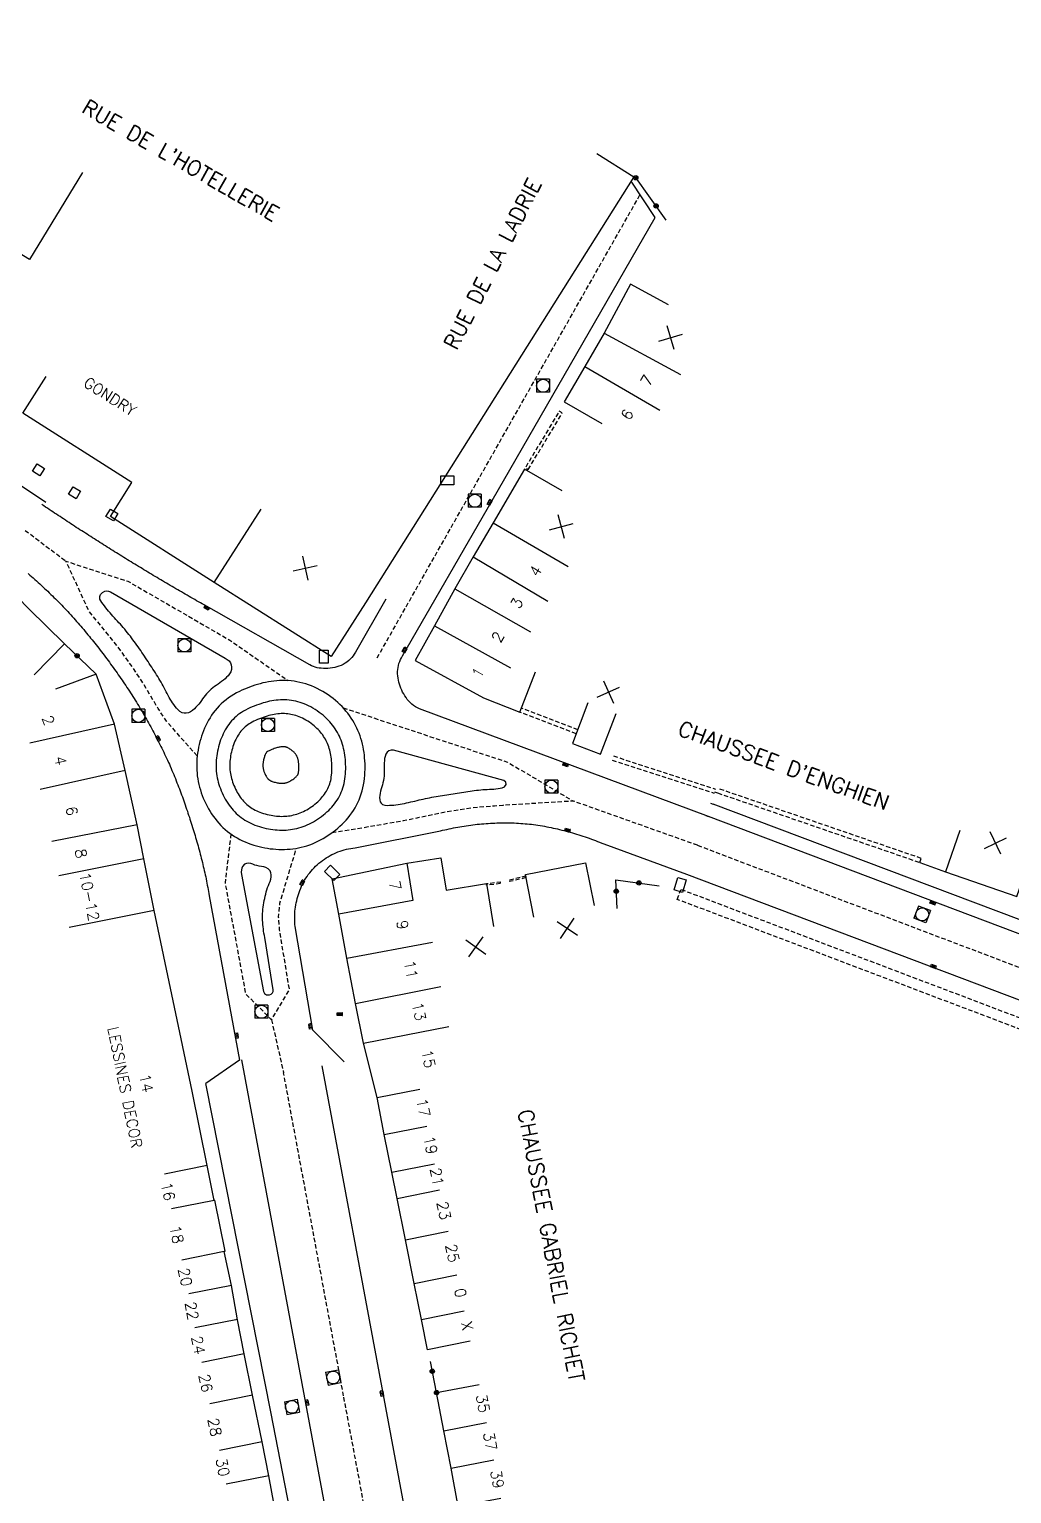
# Model space of a CAD drawing. Header units: millimetres. Extents: x 111999 to 113000, y 155000 to 156001.
# Drawn here: x 112711.2 to 112824.3, y 155450 to 155618.5 of the extents above; entities that cross this region are included whole.
import ezdxf
from ezdxf.enums import TextEntityAlignment as Align

# ---------------------------------------------------------------- set-up
doc = ezdxf.new("R2010")
doc.units = ezdxf.units.MM
doc.linetypes.add('DASHED', pattern=[0.75, 0.5, -0.25])
doc.layers.get('0').update_dxf_attribs({"linetype": 'CONTINUOUS'})
for name, color, linetype in [('W0001', 6, 'DASHED'), ('W0008', 7, 'CONTINUOUS'), ('W0100', 7, 'CONTINUOUS'), ('W0112', 1, 'DASHED'), ('W0322', 7, 'CONTINUOUS'), ('W0334', 7, 'CONTINUOUS'), ('W0400', 7, 'CONTINUOUS'), ('W0420', 7, 'CONTINUOUS'), ('W0984', 7, 'CONTINUOUS'), ('W0989', 7, 'CONTINUOUS'), ('W0991', 7, 'CONTINUOUS'), ('W1102', 7, 'CONTINUOUS'), ('W1471', 7, 'CONTINUOUS')]:
    doc.layers.add(name, color=color, linetype=linetype)
doc.styles.get("Standard").update_dxf_attribs({"font": 'romans.shx', "width": 0.85})

# ---------------------------------------------------------------- blocks, each defined once
blk = doc.blocks.new('t322o')
at = {"color": 0, "linetype": 'Continuous'}
for radius in [0.25, 0.15]:
    blk.add_circle((0, 0), radius, dxfattribs=at)
blk = doc.blocks.new('T400')
for p, q in [((-0.15, 0.3), (0.15, 0.3)), ((-0.15, -0.25), (-0.15, 0.3)), ((-0.15, 0.15), (0.15, 0.15)), ((-0.15, 0), (0.15, 0)), ((0.15, 0.3), (0.15, -0.25)), ((-0.15, -0.15), (0.15, -0.15)), ((-0.15, -0.25), (-0.15, -0.3)), ((-0.15, -0.3), (0.15, -0.3)), ((0.15, -0.3), (0.15, -0.25))]:
    blk.add_line(p, q)
blk = doc.blocks.new('T420')
for p, q in [((0.75, 0.75), (-0.75, 0.75)), ((-0.75, 0.75), (-0.75, -0.75)), ((0.75, 0.75), (0.75, -0.75)), ((0.75, -0.75), (-0.75, -0.75))]:
    blk.add_line(p, q)
blk.add_ellipse((0, 0), major_axis=(-0.53, 0.53), ratio=1, start_param=3.926991, end_param=10.210176)
blk = doc.blocks.new('t991o')
at = {"color": 0, "linetype": 'Continuous'}
for p, q in [((-1, 1), (1, -1)), ((-1, -1), (1, 1))]:
    blk.add_line(p, q, dxfattribs=at)
blk = doc.blocks.new('t112o')
at = {"color": 0, "linetype": 'Continuous'}
for p, q in [((-0.5, 0.5), (0.5, 0.5)), ((-0.5, -0.5), (-0.5, 0.5)), ((0.5, 0.5), (0.5, -0.5)), ((0.5, -0.5), (-0.5, -0.5))]:
    blk.add_line(p, q, dxfattribs=at)
blk = doc.blocks.new('T1471')
at = {"color": 0, "linetype": 'Continuous', "flags": 128}
blk.add_lwpolyline([(-0.75, -0.5), (-0.75, 0.5), (0.75, 0.5), (0.75, -0.5), (-0.75, -0.5)], dxfattribs=at)

msp = doc.modelspace()

# ---------------------------------------------------------------- linework, layer by layer
at = {"layer": 'W0001', "flags": 128}
for points in [[(112751.27, 155546.22), (112781.53, 155599.51)], [(112710.75, 155560.88), (112715.45, 155557.34)], [(112730.55, 155534.93), (112727.02, 155538.92), (112726.06, 155540.39), (112724.18, 155543.53), (112723.07, 155545.2), (112721.38, 155547.56), (112719.71, 155549.61), (112718.13, 155551.51), (112715.45, 155557.34), (112722.58, 155555.03), (112734.3, 155548.26), (112741.03, 155543.59)], [(112747.34, 155540.47), (112766.27, 155534.22), (112773.85, 155529.73)], [(112788.15, 155524.64), (112773.85, 155529.73), (112765.75, 155529.24), (112764.76, 155529.16), (112762.16, 155528.94), (112759.18, 155528.46), (112756.11, 155527.83), (112754.27, 155527.45), (112750.25, 155526.75), (112746.06, 155526.08)], [(112734.44, 155525.95), (112733.76, 155520.34), (112736.12, 155507.57), (112739.11, 155504.57), (112741.18, 155508.02), (112740.04, 155514.9), (112739.93, 155516.37), (112740.08, 155518), (112741.97, 155524.31)], [(112739.11, 155504.57), (112740.5, 155498.46)]]:
    msp.add_lwpolyline(points, dxfattribs=at)
at = {"layer": 'W0001'}
msp.add_lwpolyline([(112788.15, 155524.64), (112787.83, 155524.75)], dxfattribs=at)
for points in [[(112788.15, 155524.64), (112828.39, 155509.38, -0.080413), (112857.45, 155493.3, -0.044314), (112869.67, 155481.92, 0.016143), (112909.39, 155439.42, 0.058309), (112939.44, 155415.72), (112992.04, 155382.66, -0.025749), (113000, 155376.27, -0.067839)], [(112897.8, 155000), (112896.98, 155001.73), (112890.81, 155016.29), (112881.32, 155043.43), (112871.98, 155073.59), (112869.22, 155082.51), (112860.62, 155110.03), (112849.25, 155146.83), (112838.23, 155181.92, 0.01307), (112823.55, 155223.68, 0.011578), (112810.95, 155254.98), (112802.55, 155274.44), (112793.53, 155294.56), (112784.67, 155314.52, -0.050443), (112763.51, 155376.6), (112761.04, 155388.47), (112755.38, 155418.64), (112747.41, 155461.28), (112740.5, 155498.46)]]:
    msp.add_lwpolyline(points, format="xyb", dxfattribs=at)
at = {"layer": 'W0008'}
for points in [[(112713.12, 155564.1), (112631.88, 155618.54)], [(112789.09, 155528.06), (112789.41, 155527.94)]]:
    msp.add_lwpolyline(points, dxfattribs=at)
at = {"layer": 'W0008', "flags": 128}
for points in [[(112789.41, 155527.94), (112756.13, 155540.34), (112755.9, 155540.45), (112755.68, 155540.58), (112755.47, 155540.73), (112755.27, 155540.89), (112755.08, 155541.06), (112754.91, 155541.24), (112754.74, 155541.43), (112754.59, 155541.64), (112754.45, 155541.85), (112754.32, 155542.06), (112754.2, 155542.28), (112754.09, 155542.5), (112753.99, 155542.72), (112753.91, 155542.95), (112753.83, 155543.18), (112753.76, 155543.41), (112753.71, 155543.65), (112753.67, 155543.89), (112753.64, 155544.14), (112753.62, 155544.39), (112753.62, 155544.63), (112753.64, 155544.87), (112753.67, 155545.11), (112753.72, 155545.34), (112753.78, 155545.57), (112753.86, 155545.79), (112753.95, 155546.01), (112754.06, 155546.23), (112754.19, 155546.44), (112764.51, 155564.31), (112783.25, 155596.89), (112780.51, 155601.07)], [(112752.27, 155552.97), (112748.76, 155546.88), (112748.64, 155546.65), (112748.49, 155546.44), (112748.34, 155546.24), (112748.17, 155546.06), (112747.99, 155545.89), (112747.79, 155545.73), (112747.58, 155545.59), (112747.36, 155545.46), (112747.12, 155545.35), (112746.87, 155545.25), (112746.63, 155545.17), (112746.38, 155545.11), (112746.13, 155545.06), (112745.87, 155545.02), (112745.61, 155545), (112745.35, 155544.99), (112745.09, 155544.99), (112744.83, 155545.01), (112744.6, 155545.03), (112744.37, 155545.07), (112744.14, 155545.13), (112743.93, 155545.21), (112743.71, 155545.3), (112743.51, 155545.42), (112731.36, 155552.3), (112731.14, 155552.42), (112730.92, 155552.55), (112730.71, 155552.67), (112730.49, 155552.79), (112730.27, 155552.92), (112730.05, 155553.04), (112729.83, 155553.17), (112729.62, 155553.29), (112729.4, 155553.42), (112729.18, 155553.54), (112728.97, 155553.67), (112728.75, 155553.8), (112728.53, 155553.92), (112728.31, 155554.05), (112728.1, 155554.17), (112727.88, 155554.3), (112727.66, 155554.43), (112727.45, 155554.55), (112727.23, 155554.68), (112727.02, 155554.81), (112726.8, 155554.94), (112726.58, 155555.06), (112726.37, 155555.19), (112726.15, 155555.32), (112725.94, 155555.45), (112725.72, 155555.58), (112725.5, 155555.7), (112725.29, 155555.83), (112725.07, 155555.96), (112724.86, 155556.09), (112724.65, 155556.22), (112724.43, 155556.35), (112724.22, 155556.48), (112724.01, 155556.61), (112723.79, 155556.73), (112723.58, 155556.86), (112723.37, 155556.99), (112723.16, 155557.12), (112722.95, 155557.25), (112722.73, 155557.38), (112722.52, 155557.51), (112722.31, 155557.64), (112722.1, 155557.77), (112721.89, 155557.9), (112721.68, 155558.04), (112721.47, 155558.17), (112721.26, 155558.3), (112721.04, 155558.43), (112720.83, 155558.56), (112720.62, 155558.69), (112720.41, 155558.83), (112720.2, 155558.96), (112719.99, 155559.09), (112719.78, 155559.22), (112719.57, 155559.36), (112719.36, 155559.49), (112719.15, 155559.62), (112718.94, 155559.76), (112718.73, 155559.89), (112718.52, 155560.02), (112718.31, 155560.16), (112718.1, 155560.29), (112717.89, 155560.43), (112717.69, 155560.56), (112717.48, 155560.7), (112717.27, 155560.83), (112717.06, 155560.96), (112716.85, 155561.1), (112716.64, 155561.23), (112716.43, 155561.37), (112716.22, 155561.51), (112716.02, 155561.64), (112715.81, 155561.78), (112715.6, 155561.91), (112715.39, 155562.05), (112715.18, 155562.19), (112714.97, 155562.32), (112714.77, 155562.46), (112714.56, 155562.6), (112714.35, 155562.73), (112714.14, 155562.87), (112713.94, 155563.01), (112713.73, 155563.14), (112713.52, 155563.28), (112713.32, 155563.42), (112713.11, 155563.56), (112712.9, 155563.7), (112712.68, 155563.84)], [(112711.11, 155555.91), (112711.3, 155555.74), (112711.49, 155555.57), (112711.68, 155555.41), (112711.87, 155555.24), (112712.05, 155555.07), (112712.24, 155554.9), (112712.43, 155554.73), (112712.61, 155554.56), (112712.8, 155554.39), (112712.98, 155554.21), (112713.16, 155554.04), (112713.35, 155553.87), (112713.53, 155553.69), (112713.71, 155553.52), (112713.89, 155553.34), (112714.07, 155553.17), (112714.25, 155552.99), (112714.43, 155552.81), (112714.61, 155552.63), (112714.78, 155552.45), (112714.96, 155552.27), (112715.14, 155552.09), (112715.31, 155551.9), (112715.48, 155551.72), (112715.66, 155551.54), (112715.83, 155551.35), (112716, 155551.16), (112716.17, 155550.98), (112716.34, 155550.79), (112716.5, 155550.6), (112716.67, 155550.41), (112716.84, 155550.22), (112717, 155550.03), (112717.17, 155549.84), (112717.33, 155549.65), (112717.49, 155549.46), (112717.65, 155549.26), (112717.81, 155549.07), (112717.98, 155548.88), (112718.14, 155548.68), (112718.29, 155548.49), (112718.45, 155548.29), (112718.61, 155548.1), (112718.77, 155547.9), (112718.92, 155547.7), (112719.08, 155547.5), (112719.23, 155547.31), (112719.39, 155547.11), (112719.54, 155546.91), (112719.69, 155546.71), (112719.84, 155546.51), (112720, 155546.31), (112720.15, 155546.1), (112720.3, 155545.9), (112720.45, 155545.7), (112720.59, 155545.5), (112720.74, 155545.29), (112720.89, 155545.09), (112721.04, 155544.88), (112721.18, 155544.68), (112721.33, 155544.47), (112721.47, 155544.27), (112721.62, 155544.06), (112721.76, 155543.85), (112721.9, 155543.65), (112722.05, 155543.44), (112722.19, 155543.23), (112722.33, 155543.02), (112722.47, 155542.81), (112722.61, 155542.6), (112722.75, 155542.39), (112722.89, 155542.18), (112723.02, 155541.97), (112723.16, 155541.75), (112723.29, 155541.54), (112723.43, 155541.33), (112723.56, 155541.11), (112723.69, 155540.9), (112723.82, 155540.68), (112723.95, 155540.47), (112724.08, 155540.25), (112724.21, 155540.03), (112724.33, 155539.81), (112724.46, 155539.6), (112724.58, 155539.38), (112724.71, 155539.16), (112724.83, 155538.94), (112724.95, 155538.72), (112725.07, 155538.5), (112725.2, 155538.28), (112725.32, 155538.05), (112725.44, 155537.83), (112725.55, 155537.61), (112725.67, 155537.39), (112725.79, 155537.16), (112725.91, 155536.94), (112726.02, 155536.71), (112726.14, 155536.49), (112726.25, 155536.26), (112726.37, 155536.03), (112726.48, 155535.81), (112726.59, 155535.58), (112726.7, 155535.35), (112726.81, 155535.12), (112726.92, 155534.89), (112727.03, 155534.66), (112727.14, 155534.43), (112727.24, 155534.19), (112727.35, 155533.96), (112727.45, 155533.73), (112727.55, 155533.49), (112727.65, 155533.26), (112727.75, 155533.03), (112727.85, 155532.79), (112727.95, 155532.56), (112728.04, 155532.32), (112728.14, 155532.08), (112728.23, 155531.85), (112728.32, 155531.61), (112728.42, 155531.37), (112728.5, 155531.14), (112728.59, 155530.91), (112728.68, 155530.68), (112728.76, 155530.45), (112728.85, 155530.22), (112728.93, 155529.98), (112729.01, 155529.75), (112729.1, 155529.52), (112729.18, 155529.29), (112729.26, 155529.05), (112729.34, 155528.82), (112729.42, 155528.59), (112729.49, 155528.35), (112729.57, 155528.12), (112729.65, 155527.89), (112729.72, 155527.65), (112729.8, 155527.42), (112729.87, 155527.18), (112729.95, 155526.95), (112730.02, 155526.71), (112730.09, 155526.48), (112730.16, 155526.24), (112730.24, 155526.01), (112730.31, 155525.77), (112730.37, 155525.53), (112730.44, 155525.3), (112730.51, 155525.06), (112730.58, 155524.82), (112730.65, 155524.58), (112730.71, 155524.35), (112730.78, 155524.11), (112730.84, 155523.87), (112730.9, 155523.63), (112730.97, 155523.4), (112731.03, 155523.16), (112731.09, 155522.92), (112731.15, 155522.68), (112731.21, 155522.44), (112731.26, 155522.21), (112731.32, 155521.97), (112731.37, 155521.73), (112731.43, 155521.49), (112731.48, 155521.25), (112731.53, 155521.01), (112731.58, 155520.77), (112731.63, 155520.53), (112731.68, 155520.29), (112731.72, 155520.05), (112731.77, 155519.8), (112731.81, 155519.56), (112731.86, 155519.32), (112731.9, 155519.08), (112731.94, 155518.84), (112735.42, 155499.93), (112731.54, 155497.22)], [(112747.46, 155499.72), (112743.85, 155503.37), (112741.83, 155515.29), (112741.81, 155515.54), (112741.79, 155515.8), (112741.78, 155516.05), (112741.78, 155516.3), (112741.79, 155516.55), (112741.8, 155516.8), (112741.81, 155517.05), (112741.84, 155517.29), (112741.87, 155517.54), (112741.91, 155517.78), (112741.96, 155518.03), (112742.01, 155518.27), (112742.07, 155518.51), (112742.13, 155518.75), (112742.21, 155518.99), (112742.29, 155519.23), (112742.37, 155519.46), (112742.47, 155519.7), (112742.57, 155519.93), (112742.68, 155520.17), (112742.8, 155520.4), (112742.92, 155520.63), (112743.06, 155520.85), (112743.2, 155521.07), (112743.34, 155521.28), (112743.5, 155521.48), (112743.66, 155521.68), (112743.83, 155521.87), (112744, 155522.06), (112744.18, 155522.24), (112744.37, 155522.41), (112744.57, 155522.58), (112744.77, 155522.75), (112744.98, 155522.91), (112745.19, 155523.06), (112745.41, 155523.2), (112745.63, 155523.33), (112745.85, 155523.46), (112746.07, 155523.57), (112746.3, 155523.68), (112746.53, 155523.79), (112746.76, 155523.88), (112747, 155523.97), (112747.24, 155524.05), (112747.48, 155524.12), (112747.73, 155524.18), (112747.98, 155524.24), (112748.23, 155524.28), (112748.48, 155524.32), (112748.74, 155524.35), (112758.55, 155526.31), (112758.8, 155526.37), (112759.05, 155526.43), (112759.29, 155526.48), (112759.54, 155526.54), (112759.79, 155526.59), (112760.04, 155526.64), (112760.29, 155526.69), (112760.54, 155526.73), (112760.78, 155526.78), (112761.03, 155526.82), (112761.28, 155526.86), (112761.53, 155526.9), (112761.78, 155526.93), (112762.04, 155526.97), (112762.29, 155527), (112762.54, 155527.03), (112762.79, 155527.06), (112763.04, 155527.08), (112763.29, 155527.1), (112763.55, 155527.13), (112763.8, 155527.15), (112764.05, 155527.16), (112764.3, 155527.18), (112764.56, 155527.19), (112764.81, 155527.2), (112765.06, 155527.21), (112765.31, 155527.22), (112765.56, 155527.22), (112765.81, 155527.23), (112766.06, 155527.23), (112766.3, 155527.23), (112766.55, 155527.22), (112766.8, 155527.22), (112767.05, 155527.21), (112767.3, 155527.2), (112767.55, 155527.19), (112767.8, 155527.17), (112768.04, 155527.15), (112768.29, 155527.13), (112768.54, 155527.11), (112768.79, 155527.08), (112769.04, 155527.06), (112769.28, 155527.02), (112769.53, 155526.99), (112769.78, 155526.95), (112770.03, 155526.91), (112770.28, 155526.87), (112770.53, 155526.83), (112770.78, 155526.78), (112771.03, 155526.73), (112771.28, 155526.68), (112771.53, 155526.63), (112771.78, 155526.57), (112772.03, 155526.52), (112772.27, 155526.46), (112772.52, 155526.4), (112772.77, 155526.34), (112773.01, 155526.27), (112773.26, 155526.21), (112773.5, 155526.14), (112773.75, 155526.07), (112773.99, 155526), (112774.23, 155525.93), (112774.47, 155525.85), (112774.72, 155525.77), (112774.96, 155525.7), (112775.2, 155525.62), (112775.44, 155525.53), (112775.68, 155525.45), (112775.92, 155525.36), (112776.16, 155525.27), (112776.4, 155525.18), (112776.63, 155525.09), (112776.87, 155525), (112777.11, 155524.9), (112777.34, 155524.8), (112786.89, 155521.33)]]:
    msp.add_lwpolyline(points, dxfattribs=at)
for points in [[(112734.02, 155546.04), (112734.22, 155545.86), (112734.37, 155545.63), (112734.47, 155545.39), (112734.51, 155545.13), (112734.49, 155544.86), (112734.41, 155544.61), (112734.27, 155544.38), (112734.11, 155544.16), (112733.94, 155543.98), (112733.76, 155543.8), (112733.57, 155543.64), (112733.37, 155543.49), (112733.16, 155543.34), (112732.96, 155543.2), (112732.75, 155543.05), (112732.55, 155542.91), (112732.35, 155542.76), (112732.16, 155542.6), (112731.97, 155542.43), (112731.8, 155542.25), (112731.64, 155542.06), (112731.48, 155541.87), (112731.33, 155541.68), (112731.18, 155541.48), (112731.04, 155541.29), (112730.89, 155541.09), (112730.73, 155540.9), (112730.57, 155540.71), (112730.41, 155540.53), (112730.23, 155540.36), (112730.02, 155540.17), (112729.8, 155540), (112729.55, 155539.88), (112729.3, 155539.83), (112729.05, 155539.84), (112728.81, 155539.9), (112728.56, 155540.04), (112728.36, 155540.22), (112728.18, 155540.43), (112728.02, 155540.63), (112727.87, 155540.83), (112727.73, 155541.03), (112727.59, 155541.24), (112727.46, 155541.45), (112727.33, 155541.66), (112727.21, 155541.88), (112727.09, 155542.1), (112726.97, 155542.32), (112726.86, 155542.54), (112726.74, 155542.76), (112726.63, 155542.98), (112726.51, 155543.2), (112726.39, 155543.42), (112726.27, 155543.63), (112726.14, 155543.85), (112726.01, 155544.06), (112725.87, 155544.27), (112725.74, 155544.49), (112725.6, 155544.71), (112725.46, 155544.92), (112725.32, 155545.13), (112725.18, 155545.35), (112725.04, 155545.56), (112724.9, 155545.78), (112724.76, 155545.99), (112724.62, 155546.2), (112724.48, 155546.42), (112724.34, 155546.63), (112724.19, 155546.84), (112724.05, 155547.05), (112723.9, 155547.26), (112723.76, 155547.47), (112723.61, 155547.68), (112723.46, 155547.89), (112723.31, 155548.09), (112723.16, 155548.3), (112723.01, 155548.5), (112722.86, 155548.71), (112722.7, 155548.91), (112722.54, 155549.11), (112722.38, 155549.3), (112722.22, 155549.5), (112722.05, 155549.69), (112721.88, 155549.88), (112721.71, 155550.07), (112721.54, 155550.26), (112721.37, 155550.44), (112721.2, 155550.63), (112721.03, 155550.82), (112720.86, 155551.01), (112720.7, 155551.2), (112720.53, 155551.39), (112720.36, 155551.58), (112720.2, 155551.78), (112720.04, 155551.98), (112719.89, 155552.18), (112719.73, 155552.38), (112719.59, 155552.59), (112719.45, 155552.77), (112719.35, 155552.98), (112719.34, 155553.26), (112719.43, 155553.52), (112719.64, 155553.75), (112719.92, 155553.88), (112720.14, 155553.91), (112720.36, 155553.88), (112720.56, 155553.8), (112733.78, 155546.18)], [(112735.09, 155542.18), (112734.77, 155542), (112734.46, 155541.81), (112734.16, 155541.61), (112733.87, 155541.39), (112733.6, 155541.16), (112733.33, 155540.93), (112733.09, 155540.68), (112732.85, 155540.42), (112732.62, 155540.16), (112732.41, 155539.89), (112732.22, 155539.61), (112732.03, 155539.32), (112731.86, 155539.03), (112731.7, 155538.74), (112731.55, 155538.44), (112731.41, 155538.14), (112731.28, 155537.83), (112731.16, 155537.52), (112731.06, 155537.21), (112730.96, 155536.89), (112730.86, 155536.57), (112730.78, 155536.24), (112730.71, 155535.92), (112730.65, 155535.59), (112730.6, 155535.26), (112730.55, 155534.93), (112730.52, 155534.6), (112730.5, 155534.27), (112730.5, 155533.94), (112730.5, 155533.61), (112730.51, 155533.28), (112730.54, 155532.95), (112730.57, 155532.62), (112730.62, 155532.3), (112730.68, 155531.97), (112730.75, 155531.65), (112730.83, 155531.33), (112730.92, 155531.01), (112731.02, 155530.69), (112731.14, 155530.38), (112731.26, 155530.06), (112731.39, 155529.75), (112731.54, 155529.45), (112731.69, 155529.14), (112731.86, 155528.84), (112732.03, 155528.55), (112732.22, 155528.26), (112732.41, 155527.98), (112732.61, 155527.71), (112732.82, 155527.44), (112733.05, 155527.19), (112733.28, 155526.94), (112733.52, 155526.7), (112733.77, 155526.47), (112734.03, 155526.25), (112734.3, 155526.05), (112734.58, 155525.85), (112734.86, 155525.66), (112735.16, 155525.49), (112735.46, 155525.32), (112735.77, 155525.17), (112736.08, 155525.03), (112736.41, 155524.9), (112736.73, 155524.78), (112737.06, 155524.67), (112737.38, 155524.58), (112737.7, 155524.5), (112738.01, 155524.42), (112738.33, 155524.36), (112738.65, 155524.3), (112738.97, 155524.25), (112739.29, 155524.22), (112739.61, 155524.19), (112739.94, 155524.17), (112740.26, 155524.16), (112740.59, 155524.17), (112740.91, 155524.18), (112741.24, 155524.21), (112741.57, 155524.24), (112741.89, 155524.29), (112742.22, 155524.35), (112742.54, 155524.42), (112742.86, 155524.51), (112743.18, 155524.6), (112743.5, 155524.71), (112743.82, 155524.83), (112744.13, 155524.97), (112744.44, 155525.11), (112744.75, 155525.27), (112745.06, 155525.43), (112745.35, 155525.61), (112745.64, 155525.8), (112745.92, 155525.99), (112746.2, 155526.18), (112746.47, 155526.39), (112746.73, 155526.6), (112746.99, 155526.83), (112747.23, 155527.06), (112747.47, 155527.3), (112747.71, 155527.55), (112747.93, 155527.81), (112748.14, 155528.08), (112748.35, 155528.36), (112748.54, 155528.64), (112748.72, 155528.94), (112748.89, 155529.25), (112749.05, 155529.56), (112749.19, 155529.88), (112749.32, 155530.21), (112749.44, 155530.55), (112749.54, 155530.9), (112749.63, 155531.25), (112749.7, 155531.61), (112749.76, 155531.97), (112749.81, 155532.34), (112749.84, 155532.7), (112749.86, 155533.04), (112749.87, 155533.37), (112749.87, 155533.7), (112749.87, 155534.03), (112749.85, 155534.36), (112749.83, 155534.69), (112749.8, 155535.01), (112749.76, 155535.33), (112749.7, 155535.66), (112749.64, 155535.97), (112749.57, 155536.29), (112749.49, 155536.61), (112749.4, 155536.92), (112749.3, 155537.23), (112749.19, 155537.54), (112749.06, 155537.84), (112748.93, 155538.14), (112748.78, 155538.43), (112748.63, 155538.72), (112748.46, 155539.01), (112748.28, 155539.29), (112748.09, 155539.56), (112747.89, 155539.83), (112747.68, 155540.09), (112747.46, 155540.35), (112747.23, 155540.6), (112746.98, 155540.84), (112746.73, 155541.07), (112746.47, 155541.3), (112746.2, 155541.52), (112745.92, 155541.73), (112745.63, 155541.94), (112745.33, 155542.14), (112745.01, 155542.33), (112744.69, 155542.51), (112744.37, 155542.68), (112744.04, 155542.84), (112743.71, 155542.98), (112743.38, 155543.1), (112743.05, 155543.21), (112742.71, 155543.31), (112742.38, 155543.39), (112742.04, 155543.46), (112741.7, 155543.52), (112741.37, 155543.56), (112741.03, 155543.59), (112740.7, 155543.6), (112740.37, 155543.6), (112740.04, 155543.6), (112739.71, 155543.58), (112739.39, 155543.54), (112739.06, 155543.5), (112738.75, 155543.45), (112738.43, 155543.39), (112738.12, 155543.32), (112737.81, 155543.24), (112737.5, 155543.15), (112737.19, 155543.06), (112736.89, 155542.95), (112736.59, 155542.85), (112736.3, 155542.73), (112736, 155542.61), (112735.71, 155542.48), (112735.41, 155542.34)], [(112736.13, 155540.21), (112735.9, 155540.08), (112735.67, 155539.94), (112735.45, 155539.8), (112735.25, 155539.64), (112735.05, 155539.48), (112734.86, 155539.31), (112734.69, 155539.13), (112734.52, 155538.95), (112734.35, 155538.76), (112734.2, 155538.56), (112734.06, 155538.36), (112733.92, 155538.15), (112733.79, 155537.93), (112733.67, 155537.71), (112733.56, 155537.48), (112733.45, 155537.25), (112733.35, 155537.01), (112733.25, 155536.76), (112733.17, 155536.51), (112733.09, 155536.25), (112733.01, 155535.99), (112732.95, 155535.73), (112732.89, 155535.47), (112732.84, 155535.21), (112732.8, 155534.95), (112732.77, 155534.69), (112732.74, 155534.43), (112732.73, 155534.18), (112732.72, 155533.92), (112732.72, 155533.67), (112732.73, 155533.41), (112732.75, 155533.16), (112732.78, 155532.91), (112732.82, 155532.65), (112732.86, 155532.4), (112732.92, 155532.15), (112732.98, 155531.9), (112733.05, 155531.65), (112733.13, 155531.41), (112733.22, 155531.16), (112733.32, 155530.91), (112733.42, 155530.67), (112733.54, 155530.42), (112733.66, 155530.18), (112733.79, 155529.94), (112733.93, 155529.71), (112734.07, 155529.49), (112734.22, 155529.28), (112734.37, 155529.07), (112734.53, 155528.87), (112734.7, 155528.68), (112734.87, 155528.49), (112735.05, 155528.32), (112735.24, 155528.15), (112735.43, 155527.99), (112735.63, 155527.83), (112735.83, 155527.69), (112736.05, 155527.55), (112736.26, 155527.42), (112736.49, 155527.29), (112736.72, 155527.18), (112736.96, 155527.07), (112737.2, 155526.97), (112737.45, 155526.88), (112737.71, 155526.8), (112737.97, 155526.72), (112738.23, 155526.66), (112738.49, 155526.59), (112738.75, 155526.54), (112739, 155526.5), (112739.26, 155526.46), (112739.52, 155526.43), (112739.77, 155526.41), (112740.02, 155526.39), (112740.28, 155526.39), (112740.53, 155526.39), (112740.78, 155526.4), (112741.03, 155526.42), (112741.28, 155526.45), (112741.53, 155526.49), (112741.77, 155526.53), (112742.02, 155526.59), (112742.26, 155526.65), (112742.51, 155526.72), (112742.75, 155526.81), (112742.99, 155526.9), (112743.23, 155527), (112743.47, 155527.11), (112743.71, 155527.23), (112743.95, 155527.36), (112744.19, 155527.5), (112744.42, 155527.65), (112744.65, 155527.81), (112744.87, 155527.97), (112745.09, 155528.13), (112745.3, 155528.3), (112745.49, 155528.48), (112745.69, 155528.66), (112745.87, 155528.84), (112746.05, 155529.03), (112746.21, 155529.23), (112746.37, 155529.43), (112746.52, 155529.63), (112746.66, 155529.84), (112746.8, 155530.06), (112746.92, 155530.28), (112747.03, 155530.51), (112747.14, 155530.75), (112747.23, 155530.99), (112747.32, 155531.24), (112747.4, 155531.49), (112747.46, 155531.75), (112747.52, 155532.02), (112747.56, 155532.29), (112747.6, 155532.57), (112747.62, 155532.86), (112747.64, 155533.14), (112747.65, 155533.42), (112747.65, 155533.69), (112747.64, 155533.96), (112747.63, 155534.23), (112747.61, 155534.5), (112747.59, 155534.76), (112747.55, 155535.02), (112747.51, 155535.27), (112747.47, 155535.53), (112747.41, 155535.77), (112747.35, 155536.02), (112747.28, 155536.26), (112747.2, 155536.5), (112747.11, 155536.73), (112747.02, 155536.96), (112746.92, 155537.19), (112746.81, 155537.41), (112746.69, 155537.63), (112746.56, 155537.85), (112746.43, 155538.06), (112746.29, 155538.26), (112746.13, 155538.47), (112745.97, 155538.67), (112745.81, 155538.86), (112745.63, 155539.05), (112745.44, 155539.24), (112745.25, 155539.42), (112745.04, 155539.6), (112744.83, 155539.77), (112744.6, 155539.94), (112744.37, 155540.1), (112744.13, 155540.26), (112743.88, 155540.42), (112743.63, 155540.56), (112743.38, 155540.69), (112743.13, 155540.8), (112742.88, 155540.91), (112742.63, 155541), (112742.39, 155541.09), (112742.14, 155541.16), (112741.89, 155541.22), (112741.64, 155541.27), (112741.39, 155541.31), (112741.14, 155541.34), (112740.89, 155541.37), (112740.64, 155541.38), (112740.39, 155541.38), (112740.14, 155541.37), (112739.89, 155541.36), (112739.64, 155541.33), (112739.39, 155541.3), (112739.14, 155541.26), (112738.89, 155541.21), (112738.63, 155541.16), (112738.38, 155541.09), (112738.13, 155541.02), (112737.88, 155540.94), (112737.63, 155540.86), (112737.38, 155540.77), (112737.13, 155540.67), (112736.88, 155540.56), (112736.63, 155540.45), (112736.38, 155540.34)], [(112736.87, 155538.81), (112736.7, 155538.71), (112736.53, 155538.61), (112736.38, 155538.51), (112736.23, 155538.4), (112736.09, 155538.28), (112735.95, 155538.16), (112735.83, 155538.03), (112735.7, 155537.9), (112735.59, 155537.76), (112735.48, 155537.62), (112735.37, 155537.47), (112735.27, 155537.31), (112735.17, 155537.14), (112735.08, 155536.97), (112734.99, 155536.8), (112734.9, 155536.61), (112734.82, 155536.42), (112734.75, 155536.22), (112734.67, 155536.01), (112734.61, 155535.8), (112734.54, 155535.58), (112734.49, 155535.36), (112734.44, 155535.15), (112734.4, 155534.94), (112734.37, 155534.73), (112734.34, 155534.52), (112734.32, 155534.32), (112734.31, 155534.11), (112734.31, 155533.91), (112734.31, 155533.71), (112734.32, 155533.51), (112734.33, 155533.31), (112734.35, 155533.11), (112734.38, 155532.91), (112734.42, 155532.71), (112734.46, 155532.51), (112734.51, 155532.32), (112734.57, 155532.12), (112734.63, 155531.92), (112734.7, 155531.72), (112734.78, 155531.52), (112734.87, 155531.32), (112734.96, 155531.12), (112735.06, 155530.92), (112735.17, 155530.73), (112735.28, 155530.55), (112735.39, 155530.37), (112735.51, 155530.2), (112735.63, 155530.04), (112735.75, 155529.89), (112735.88, 155529.74), (112736.01, 155529.6), (112736.14, 155529.47), (112736.28, 155529.34), (112736.43, 155529.22), (112736.57, 155529.11), (112736.73, 155529), (112736.89, 155528.89), (112737.05, 155528.79), (112737.22, 155528.7), (112737.4, 155528.61), (112737.58, 155528.53), (112737.77, 155528.45), (112737.97, 155528.38), (112738.17, 155528.32), (112738.39, 155528.25), (112738.61, 155528.2), (112738.83, 155528.14), (112739.05, 155528.1), (112739.26, 155528.06), (112739.47, 155528.03), (112739.68, 155528.01), (112739.88, 155527.99), (112740.08, 155527.98), (112740.29, 155527.97), (112740.48, 155527.98), (112740.68, 155527.98), (112740.88, 155528), (112741.07, 155528.02), (112741.26, 155528.05), (112741.45, 155528.09), (112741.64, 155528.13), (112741.83, 155528.18), (112742.02, 155528.23), (112742.21, 155528.3), (112742.4, 155528.37), (112742.59, 155528.45), (112742.78, 155528.54), (112742.97, 155528.63), (112743.16, 155528.74), (112743.35, 155528.85), (112743.55, 155528.98), (112743.74, 155529.11), (112743.93, 155529.24), (112744.1, 155529.38), (112744.27, 155529.52), (112744.43, 155529.66), (112744.58, 155529.8), (112744.73, 155529.94), (112744.86, 155530.09), (112744.99, 155530.24), (112745.11, 155530.39), (112745.22, 155530.54), (112745.33, 155530.7), (112745.43, 155530.86), (112745.52, 155531.02), (112745.6, 155531.19), (112745.68, 155531.36), (112745.75, 155531.54), (112745.81, 155531.72), (112745.87, 155531.91), (112745.92, 155532.11), (112745.96, 155532.31), (112745.99, 155532.52), (112746.02, 155532.73), (112746.04, 155532.97), (112746.05, 155533.2), (112746.06, 155533.45), (112746.06, 155533.68), (112746.06, 155533.91), (112746.05, 155534.14), (112746.03, 155534.36), (112746.01, 155534.58), (112745.98, 155534.79), (112745.95, 155535), (112745.91, 155535.21), (112745.87, 155535.41), (112745.82, 155535.6), (112745.76, 155535.79), (112745.7, 155535.98), (112745.63, 155536.16), (112745.56, 155536.34), (112745.48, 155536.51), (112745.4, 155536.68), (112745.31, 155536.85), (112745.21, 155537.02), (112745.11, 155537.18), (112745, 155537.34), (112744.88, 155537.49), (112744.76, 155537.65), (112744.63, 155537.8), (112744.49, 155537.95), (112744.34, 155538.09), (112744.18, 155538.24), (112744.02, 155538.38), (112743.85, 155538.52), (112743.67, 155538.66), (112743.47, 155538.8), (112743.27, 155538.93), (112743.07, 155539.05), (112742.88, 155539.16), (112742.68, 155539.26), (112742.49, 155539.36), (112742.29, 155539.44), (112742.1, 155539.51), (112741.91, 155539.57), (112741.73, 155539.63), (112741.54, 155539.67), (112741.35, 155539.71), (112741.16, 155539.74), (112740.97, 155539.77), (112740.78, 155539.78), (112740.59, 155539.79), (112740.4, 155539.79), (112740.21, 155539.79), (112740.01, 155539.78), (112739.82, 155539.76), (112739.62, 155539.73), (112739.41, 155539.7), (112739.21, 155539.66), (112739, 155539.61), (112738.8, 155539.56), (112738.59, 155539.5), (112738.37, 155539.43), (112738.16, 155539.36), (112737.94, 155539.28), (112737.72, 155539.2), (112737.5, 155539.1), (112737.28, 155539.01), (112737.06, 155538.91)], [(112738.65, 155535.44), (112738.62, 155535.43), (112738.6, 155535.42), (112738.59, 155535.41), (112738.58, 155535.4), (112738.58, 155535.4), (112738.57, 155535.39), (112738.57, 155535.39), (112738.56, 155535.38), (112738.55, 155535.37), (112738.53, 155535.35), (112738.52, 155535.33), (112738.5, 155535.3), (112738.48, 155535.26), (112738.45, 155535.21), (112738.42, 155535.15), (112738.39, 155535.08), (112738.36, 155535.01), (112738.32, 155534.92), (112738.29, 155534.81), (112738.25, 155534.7), (112738.22, 155534.59), (112738.19, 155534.48), (112738.17, 155534.38), (112738.15, 155534.29), (112738.14, 155534.2), (112738.13, 155534.11), (112738.12, 155534.03), (112738.12, 155533.95), (112738.11, 155533.87), (112738.11, 155533.8), (112738.12, 155533.73), (112738.12, 155533.66), (112738.13, 155533.59), (112738.14, 155533.52), (112738.15, 155533.45), (112738.17, 155533.38), (112738.19, 155533.3), (112738.21, 155533.23), (112738.24, 155533.15), (112738.27, 155533.06), (112738.3, 155532.98), (112738.34, 155532.89), (112738.38, 155532.79), (112738.43, 155532.7), (112738.48, 155532.61), (112738.52, 155532.54), (112738.56, 155532.48), (112738.6, 155532.42), (112738.64, 155532.37), (112738.67, 155532.33), (112738.7, 155532.29), (112738.73, 155532.26), (112738.76, 155532.23), (112738.79, 155532.21), (112738.82, 155532.18), (112738.85, 155532.16), (112738.88, 155532.14), (112738.91, 155532.12), (112738.94, 155532.1), (112738.98, 155532.08), (112739.03, 155532.05), (112739.08, 155532.03), (112739.13, 155532.01), (112739.2, 155531.99), (112739.29, 155531.96), (112739.4, 155531.92), (112739.53, 155531.89), (112739.65, 155531.86), (112739.76, 155531.84), (112739.87, 155531.82), (112739.97, 155531.81), (112740.06, 155531.79), (112740.15, 155531.79), (112740.23, 155531.78), (112740.31, 155531.78), (112740.38, 155531.78), (112740.45, 155531.78), (112740.51, 155531.79), (112740.57, 155531.8), (112740.63, 155531.81), (112740.69, 155531.82), (112740.75, 155531.83), (112740.81, 155531.84), (112740.86, 155531.86), (112740.92, 155531.88), (112740.98, 155531.9), (112741.05, 155531.93), (112741.12, 155531.96), (112741.19, 155532), (112741.27, 155532.04), (112741.35, 155532.1), (112741.46, 155532.16), (112741.56, 155532.23), (112741.66, 155532.3), (112741.74, 155532.36), (112741.81, 155532.42), (112741.88, 155532.48), (112741.93, 155532.53), (112741.98, 155532.58), (112742.02, 155532.62), (112742.05, 155532.66), (112742.08, 155532.69), (112742.1, 155532.72), (112742.12, 155532.75), (112742.13, 155532.77), (112742.15, 155532.8), (112742.16, 155532.82), (112742.17, 155532.84), (112742.18, 155532.87), (112742.19, 155532.89), (112742.2, 155532.93), (112742.21, 155532.96), (112742.22, 155533.01), (112742.23, 155533.07), (112742.23, 155533.13), (112742.24, 155533.23), (112742.25, 155533.37), (112742.25, 155533.52), (112742.25, 155533.66), (112742.25, 155533.8), (112742.25, 155533.92), (112742.24, 155534.04), (112742.23, 155534.15), (112742.21, 155534.26), (112742.2, 155534.35), (112742.18, 155534.44), (112742.16, 155534.52), (112742.14, 155534.6), (112742.12, 155534.66), (112742.1, 155534.73), (112742.08, 155534.79), (112742.06, 155534.84), (112742.04, 155534.89), (112742.01, 155534.94), (112741.99, 155534.98), (112741.96, 155535.03), (112741.94, 155535.07), (112741.91, 155535.11), (112741.87, 155535.16), (112741.84, 155535.2), (112741.8, 155535.25), (112741.75, 155535.3), (112741.7, 155535.35), (112741.64, 155535.41), (112741.57, 155535.47), (112741.5, 155535.53), (112741.41, 155535.59), (112741.32, 155535.65), (112741.23, 155535.72), (112741.14, 155535.77), (112741.06, 155535.82), (112740.99, 155535.85), (112740.93, 155535.88), (112740.88, 155535.9), (112740.83, 155535.92), (112740.78, 155535.94), (112740.74, 155535.95), (112740.7, 155535.96), (112740.66, 155535.97), (112740.62, 155535.97), (112740.58, 155535.98), (112740.53, 155535.98), (112740.48, 155535.99), (112740.43, 155535.99), (112740.38, 155535.98), (112740.31, 155535.98), (112740.24, 155535.97), (112740.17, 155535.96), (112740.08, 155535.95), (112739.99, 155535.93), (112739.89, 155535.91), (112739.79, 155535.88), (112739.67, 155535.85), (112739.55, 155535.81), (112739.42, 155535.77), (112739.29, 155535.72), (112739.15, 155535.66), (112739, 155535.6), (112738.84, 155535.53), (112738.71, 155535.47)], [(112765.84, 155532.11), (112753.14, 155535.59), (112752.88, 155535.6), (112752.63, 155535.51), (112752.43, 155535.35), (112752.28, 155535.13), (112752.18, 155534.88), (112752.13, 155534.62), (112752.1, 155534.37), (112752.08, 155534.12), (112752.07, 155533.86), (112752.07, 155533.61), (112752.08, 155533.36), (112752.08, 155533.1), (112752.08, 155532.85), (112752.07, 155532.6), (112752.04, 155532.35), (112752, 155532.1), (112751.94, 155531.85), (112751.88, 155531.61), (112751.8, 155531.37), (112751.73, 155531.13), (112751.67, 155530.88), (112751.61, 155530.64), (112751.57, 155530.39), (112751.55, 155530.14), (112751.56, 155529.89), (112751.63, 155529.65), (112751.74, 155529.48), (112751.89, 155529.34), (112752.15, 155529.26), (112752.41, 155529.24), (112752.68, 155529.25), (112752.93, 155529.26), (112753.17, 155529.28), (112753.42, 155529.31), (112753.67, 155529.34), (112753.91, 155529.38), (112754.16, 155529.42), (112754.4, 155529.47), (112754.65, 155529.52), (112754.89, 155529.57), (112755.13, 155529.63), (112755.37, 155529.68), (112755.62, 155529.74), (112755.86, 155529.8), (112756.1, 155529.86), (112756.34, 155529.92), (112756.58, 155529.97), (112756.83, 155530.03), (112757.07, 155530.08), (112757.31, 155530.12), (112757.56, 155530.17), (112757.8, 155530.21), (112758.05, 155530.25), (112758.29, 155530.29), (112758.53, 155530.33), (112758.78, 155530.37), (112759.02, 155530.42), (112759.27, 155530.46), (112759.51, 155530.5), (112759.76, 155530.54), (112760, 155530.57), (112760.25, 155530.61), (112760.49, 155530.65), (112760.74, 155530.69), (112760.98, 155530.73), (112761.23, 155530.76), (112761.47, 155530.8), (112761.72, 155530.83), (112761.96, 155530.87), (112762.21, 155530.9), (112762.45, 155530.93), (112762.7, 155530.97), (112762.94, 155531), (112763.19, 155531.03), (112763.44, 155531.05), (112763.69, 155531.07), (112763.94, 155531.08), (112764.19, 155531.09), (112764.44, 155531.1), (112764.68, 155531.11), (112764.93, 155531.13), (112765.18, 155531.16), (112765.43, 155531.2), (112765.67, 155531.25), (112765.93, 155531.36), (112766.13, 155531.64), (112766.08, 155531.9)], [(112738.32, 155507.58), (112738.55, 155507.42), (112738.87, 155507.42), (112739.06, 155507.51), (112739.21, 155507.65), (112739.29, 155507.83), (112739.31, 155508.03), (112738.34, 155514.02), (112738.29, 155514.27), (112738.24, 155514.52), (112738.2, 155514.77), (112738.17, 155515.02), (112738.14, 155515.27), (112738.11, 155515.52), (112738.1, 155515.77), (112738.09, 155516.02), (112738.08, 155516.28), (112738.08, 155516.53), (112738.08, 155516.78), (112738.1, 155517.04), (112738.11, 155517.29), (112738.14, 155517.54), (112738.18, 155517.79), (112738.22, 155518.04), (112738.27, 155518.29), (112738.33, 155518.54), (112738.39, 155518.78), (112738.45, 155519.03), (112738.51, 155519.27), (112738.58, 155519.52), (112738.65, 155519.77), (112738.75, 155520.01), (112738.85, 155520.25), (112738.94, 155520.49), (112739.02, 155520.74), (112739.06, 155521), (112739.06, 155521.24), (112739.03, 155521.48), (112738.94, 155521.7), (112738.73, 155521.93), (112738.46, 155522.09), (112738.21, 155522.17), (112737.95, 155522.22), (112737.68, 155522.25), (112737.43, 155522.3), (112737.19, 155522.37), (112736.95, 155522.46), (112736.71, 155522.54), (112736.46, 155522.58), (112736.22, 155522.56), (112736, 155522.48), (112735.75, 155522.21), (112735.68, 155522.01), (112735.64, 155521.81), (112735.63, 155521.55), (112735.67, 155521.29), (112738.18, 155507.82)]]:
    msp.add_lwpolyline(points, close=True, dxfattribs=at)
msp.add_lwpolyline([(113000, 155404.86), (112983.37, 155400.97, -0.071158), (112973.68, 155400.63, -0.076938), (112964.58, 155404.21), (112941.49, 155418.66, -0.058614), (112913.61, 155440.27, -0.016982), (112872.19, 155484.43, 0.04744), (112859.24, 155496.43, 0.078379), (112829.6, 155512.77), (112789.41, 155527.94)], format="xyb", dxfattribs=at)
at = {"layer": 'W0008'}
for points in [[(112786.89, 155521.33), (112827.18, 155506.09, -0.080508), (112855.29, 155490.54, -0.044273), (112867.05, 155479.59, 0.016137), (112906.91, 155436.94, 0.05829), (112937.59, 155412.73), (112990.08, 155379.74, -0.033764), (113000, 155371.5, -0.067863)], [(112720.58, 155372.89), (112753.26, 155379.21, 0.340387), (112757.31, 155384.33), (112757.09, 155385.43), (112751.01, 155417.82), (112743.04, 155460.47), (112735.7, 155499.96)], [(112902.39, 155000), (112900.77, 155003.43), (112894.69, 155017.79), (112885.27, 155044.73), (112885.27, 155044.73), (112875.95, 155074.82), (112873.18, 155083.74), (112864.59, 155111.26), (112853.22, 155148.07), (112842.19, 155183.16, 0.026768), (112815.11, 155256.77), (112806.7, 155276.27), (112797.67, 155296.4), (112788.8, 155316.39, -0.050424), (112767.94, 155377.57), (112765.03, 155391.54), (112759.86, 155419.14), (112751.96, 155461.6), (112744.93, 155499.26)]]:
    msp.add_lwpolyline(points, format="xyb", dxfattribs=at)
at = {"layer": 'W0100'}
for points in [[(112717.37, 155602.06), (112711.24, 155592.04), (112689.78, 155605.12), (112695.94, 155615.18)], [(112818.33, 155526.33), (112816.69, 155521.6), (112824.9, 155518.75), (112826.54, 155523.48)], [(112740.22, 155444.37), (112738.79, 155452.08), (112738.02, 155455.99), (112736.91, 155461.37), (112735.97, 155466.11), (112735.2, 155470.05), (112734.5, 155473.98), (112733.67, 155477.92), (112733.77, 155477.94), (112732.6, 155483.81), (112732.52, 155483.79), (112731.71, 155487.79), (112729.99, 155496.36)], [(112761.98, 155467.6), (112757.08, 155466.6), (112756.37, 155470.08), (112755.54, 155474.22), (112754.54, 155479.23), (112753.56, 155483.99), (112752.94, 155487.02), (112752.09, 155491.36), (112751.27, 155495.62)], [(112765.51, 155449.49), (112760.6, 155448.57), (112759.77, 155452.99), (112758.95, 155457.27), (112758.1, 155461.67), (112763.01, 155462.61)]]:
    msp.add_lwpolyline(points, dxfattribs=at)
at = {"layer": 'W0100', "flags": 128}
for points in [[(112776.57, 155604.23), (112780.8, 155601.57), (112749.92, 155552.56), (112745.97, 155546.35), (112732.52, 155554.88), (112720.58, 155562.49), (112723.05, 155566.38), (112710.49, 155574.37), (112713.17, 155578.59)], [(112784.82, 155586.82), (112780.42, 155589.2), (112777.38, 155583.56), (112775.16, 155579.74), (112772.81, 155575.69), (112777.14, 155573.18)], [(112772.55, 155565.42), (112768.23, 155567.93), (112764.62, 155561.73), (112762.31, 155557.82), (112760.21, 155554.15), (112757.85, 155549.91), (112755.63, 155545.9), (112763.51, 155541.6), (112767.68, 155539.96), (112769.51, 155544.62)], [(112707.29, 155555.81), (112711.16, 155551.87), (112715.29, 155547.84), (112711.8, 155544.26)], [(112729.99, 155496.36), (112725.6, 155517.14), (112724.42, 155523.08), (112723.66, 155527), (112722.25, 155533.26), (112721.05, 155538.6), (112718.91, 155544.34), (112714.23, 155542.59)], [(112775.53, 155541.04), (112773.74, 155536.37), (112776.99, 155535.12), (112778.79, 155539.79)], [(112751.27, 155495.62), (112749.69, 155501.86), (112748.78, 155506.44), (112747.79, 155511.65), (112746.84, 155516.7), (112746.08, 155520.77), (112754.67, 155522.59), (112758.6, 155523.22), (112759.2, 155519.49), (112763.84, 155520.24), (112764.64, 155515.3)], [(112769.3, 155516.37), (112768.34, 155521.27), (112775.26, 155522.64), (112776.23, 155517.73)]]:
    msp.add_lwpolyline(points, dxfattribs=at)
at = {"layer": 'W0112', "flags": 128}
for points in [[(112768.66, 155567.89), (112772.58, 155574.39), (112772.23, 155574.6), (112768.32, 155568.1)], [(112765.45, 155520.25), (112763.87, 155520.04), (112763.84, 155520.24), (112765.42, 155520.44)], [(112768.39, 155520.92), (112766.47, 155520.46), (112766.42, 155520.65), (112768.35, 155521.12)]]:
    msp.add_lwpolyline(points, close=True, dxfattribs=at)
for points in [[(112774.37, 155537.93), (112767.85, 155540.43)], [(112774.19, 155537.47), (112767.67, 155539.97)], [(112778.32, 155534.44), (112790.07, 155530.63)], [(112778.47, 155534.92), (112790.23, 155531.11)]]:
    msp.add_lwpolyline(points, dxfattribs=at)
at = {"layer": 'W0112'}
for points in [[(112790.11, 155530.79), (112790.45, 155530.67)], [(112790.45, 155530.67), (112813.73, 155522.67), (112813.89, 155523.14), (112790.61, 155531.14)]]:
    msp.add_lwpolyline(points, dxfattribs=at)
msp.add_lwpolyline([(112839.83, 155497.42), (112833.75, 155500.04, 0.021256), (112826.1, 155503.16), (112785.81, 155518.42), (112786.25, 155519.57), (112826.52, 155504.31, -0.021193), (112834.25, 155501.16), (112840.31, 155498.55)], format="xyb", close=True, dxfattribs=at)
at = {"layer": 'W0322', "flags": 128}
for points in [[(112784.55, 155596.59), (112780.92, 155601.62)], [(112715.29, 155547.84), (112718.91, 155544.34)], [(112778.88, 155517.36), (112778.74, 155520.67), (112783.72, 155519.99)]]:
    msp.add_lwpolyline(points, dxfattribs=at)
at = {"layer": 'W0322'}
msp.add_lwpolyline([(112758.1, 155461.67), (112757.39, 155465.25)], dxfattribs=at)
at = {"layer": 'W0334'}
msp.add_line((112813.73, 155522.67), (112816.69, 155521.6), dxfattribs=at)
for points in [[(112789.63, 155529.5), (112789.96, 155529.37)], [(112757.09, 155385.43), (112753.42, 155385.29), (112747.26, 155417.04), (112739.07, 155459.27), (112731.54, 155497.22)]]:
    msp.add_lwpolyline(points, dxfattribs=at)
at = {"layer": 'W0334', "flags": 128}
msp.add_lwpolyline([(112892.67, 155464.92, -0.00773), (112873.34, 155485.45, 0.047443), (112860.18, 155497.65, 0.078342), (112830.14, 155514.21), (112789.96, 155529.37)], format="xyb", dxfattribs=at)
at = {"layer": 'W1102', "flags": 128}
for points in [[(112777.38, 155583.56), (112786.18, 155578.81)], [(112775.16, 155579.74), (112783.81, 155574.73)], [(112732.52, 155554.88), (112737.9, 155563.31)], [(112764.62, 155561.73), (112773.27, 155556.71)], [(112762.31, 155557.82), (112770.92, 155552.73)], [(112760.21, 155554.15), (112768.9, 155549.19)], [(112757.85, 155549.91), (112766.61, 155545.08)], [(112721.05, 155538.6), (112711.29, 155536.4)], [(112722.25, 155533.26), (112712.49, 155531.07)], [(112723.66, 155527), (112713.84, 155525.08)], [(112724.42, 155523.08), (112714.62, 155521.13)], [(112754.67, 155522.59), (112755.36, 155518.3), (112746.84, 155516.7)], [(112725.6, 155517.14), (112715.8, 155515.19)], [(112747.79, 155511.65), (112757.62, 155513.51)], [(112748.78, 155506.44), (112758.59, 155508.39)], [(112749.69, 155501.86), (112759.5, 155503.81)], [(112751.27, 155495.62), (112756.18, 155496.59)], [(112752.09, 155491.36), (112757, 155492.31)], [(112731.71, 155487.79), (112726.81, 155486.81)], [(112752.94, 155487.02), (112757.85, 155487.99)], [(112753.56, 155483.99), (112758.46, 155484.99)], [(112732.52, 155483.79), (112727.61, 155482.81)], [(112754.54, 155479.23), (112759.44, 155480.23)], [(112733.67, 155477.92), (112728.78, 155476.9)], [(112755.54, 155474.22), (112760.44, 155475.2)], [(112734.5, 155473.98), (112729.59, 155473.02)], [(112756.37, 155470.08), (112761.27, 155471.07)], [(112735.2, 155470.07), (112730.3, 155469.11)], [(112735.97, 155466.11), (112731.07, 155465.14)], [(112736.91, 155461.37), (112732.01, 155460.38)], [(112758.95, 155457.27), (112763.86, 155458.21)], [(112738.02, 155455.99), (112733.12, 155455.01)], [(112759.77, 155452.99), (112764.68, 155453.92)], [(112738.79, 155452.08), (112733.88, 155451.14)]]:
    msp.add_lwpolyline(points, dxfattribs=at)

# ---------------------------------------------------------------- block references
at = {"layer": 'W0112'}
for p, rotation in [((112712.3, 155567.84), 327.5767102938213), ((112716.44, 155565.21), 329.2831090429362), ((112720.74, 155562.65), 149.2831090429363)]:
    msp.add_blockref('t112o', p, dxfattribs=dict(at, rotation=rotation))
at = {"layer": 'W0322'}
for p, rotation in [((112781.04, 155601.46), 125.7731412174167), ((112783.38, 155598.21), 125.7731412174167), ((112716.73, 155546.45), 315.9572329190125), ((112781.4, 155520.31), 352.2790607270837), ((112778.79, 155519.36), 92.49733260740119), ((112757.61, 155464.12), 101.2869581056494), ((112758.1, 155461.67), 101.2869581056494)]:
    msp.add_blockref('t322o', p, dxfattribs=dict(at, rotation=rotation))
at = {"layer": 'W0400'}
for p, rotation in [((112764.21, 155564.1), 149.9967662789381), ((112731.64, 155551.99), 240.4760100121534), ((112754.42, 155547.11), 149.9967662720465), ((112726.05, 155536.94), 27.36476726587833), ((112772.93, 155533.9), 249.2968538326363), ((112773.19, 155526.4), 75.02419451994237), ((112742.65, 155520.32), 153.0540909022361), ((112815.23, 155518.02), 69.24823714879102), ((112815.3, 155510.71), 69.24823714879102), ((112746.98, 155505.21), 90), ((112735.09, 155502.76), 10.4262631732422), ((112743.59, 155503.8), 189.5917632855514), ((112743.2, 155460.5), 190.5791893372672), ((112751.81, 155461.55), 190.5423600932567)]:
    msp.add_blockref('T400', p, dxfattribs=dict(at, rotation=rotation))
at = {"layer": 'W0420'}
for p in [(112770.37, 155577.52), (112762.5, 155564.29), (112729.08, 155547.64), (112723.78, 155539.54), (112738.69, 155538.49), (112771.32, 155531.39), (112737.95, 155505.49)]:
    msp.add_blockref('T420', p, dxfattribs=at)
for p, rotation in [((112814, 155516.69), 339.248237148791), ((112746.21, 155463.41), 100.5791893372672), ((112741.46, 155460.02), 100.5791893372672)]:
    msp.add_blockref('T420', p, dxfattribs=dict(at, rotation=rotation))
at = {"layer": 'W0991'}
for p, rotation in [((112785.06, 155583.05), 61.65242363266253), ((112772.48, 155561.31), 59.82874296276437), ((112742.99, 155556.53), 327.6322126628564), ((112777.88, 155542.28), 338.9897181147747), ((112822.43, 155524.9), 70.70211351664044), ((112773.15, 155515.09), 11.15034745821419), ((112762.64, 155512.95), 9.182810375715453)]:
    msp.add_blockref('t991o', p, dxfattribs=dict(at, rotation=rotation))
at = {"layer": 'W1471'}
msp.add_blockref('T1471', (112759.35, 155566.64), dxfattribs=at)
for p, rotation in [((112745.14, 155546.36), 269.6255227820387), ((112746.1, 155521.46), 135.7474694830262), ((112786.15, 155520.09), 73.21142752941873)]:
    msp.add_blockref('T1471', p, dxfattribs=dict(at, rotation=rotation))

# ---------------------------------------------------------------- texts
at = {"layer": 'W0984'}
for s, rotation, p in [('GONDRY', 327.563, (112720.52, 155576.28)), ('LESSINES DECOR', 281.3809, (112722.25, 155496.79))]:
    msp.add_text(s, height=1.25, rotation=rotation, dxfattribs=at).set_placement(p, align=Align.MIDDLE)
at = {"layer": 'W0989'}
for s, rotation, p in [("RUE DE L'HOTELLERIE", 330.1937, (112728.67, 155603.46)), ('RUE DE LA LADRIE', 62.9964, (112764.54, 155591.55)), ("CHAUSSEE D'ENGHIEN", 340.0382, (112798.07, 155533.83)), ('CHAUSSEE GABRIEL RICHET', 280.8112, (112771.29, 155478.59))]:
    msp.add_text(s, height=1.75, rotation=rotation, dxfattribs=at).set_placement(p, align=Align.MIDDLE)
at = {"layer": 'W0991'}
for s, rotation, p in [('7', 59.831, (112782.32, 155578.13)), ('6', 59.9383, (112780.04, 155574.21)), ('4', 59.3909, (112769.49, 155556.21)), ('3', 60.2812, (112767.34, 155552.51)), ('2', 60.8184, (112765.14, 155548.62)), ('1', 61.1325, (112762.87, 155544.53)), ('2', 290.3949, (112713.42, 155539.03)), ('4', 282.7154, (112714.82, 155534.39)), ('6', 282.6672, (112716.12, 155528.6)), ('8', 281.0427, (112717.17, 155523.7)), ('10-12', 281.2608, (112718.15, 155518.74)), ('7', 280.5743, (112753.34, 155520.02)), ('9', 280.6836, (112754.19, 155515.47)), ('11', 280.744, (112755.16, 155510.35)), ('13', 281.2713, (112756.1, 155505.52)), ('15', 281.246, (112757.18, 155500.08)), ('14', 281.3809, (112724.7, 155497.28)), ('17', 280.897, (112756.59, 155494.45)), ('19', 281.1059, (112757.42, 155490.15)), ('21', 281.4569, (112758.15, 155486.49)), ('16', 281.3477, (112727.21, 155484.81)), ('23', 281.6519, (112758.95, 155482.61)), ('18', 281.1271, (112728.2, 155479.86)), ('25', 281.2835, (112759.94, 155477.71)), ('20', 281.8088, (112729.18, 155474.96)), ('0', 281.3443, (112760.86, 155473.14)), ('22', 280.2579, (112729.94, 155471.07)), ('X', 281.5684, (112761.63, 155469.34)), ('24', 281.0091, (112730.68, 155467.13)), ('26', 281.2452, (112731.54, 155462.76)), ('35', 280.8785, (112763.44, 155460.41)), ('28', 281.625, (112732.57, 155457.69)), ('37', 280.8539, (112764.27, 155456.06)), ('30', 281.0925, (112733.5, 155453.07)), ('39', 280.6104, (112765.1, 155451.7))]:
    msp.add_text(s, height=1.25, rotation=rotation, dxfattribs=at).set_placement(p, align=Align.MIDDLE)

doc.saveas('drawing.dxf')
